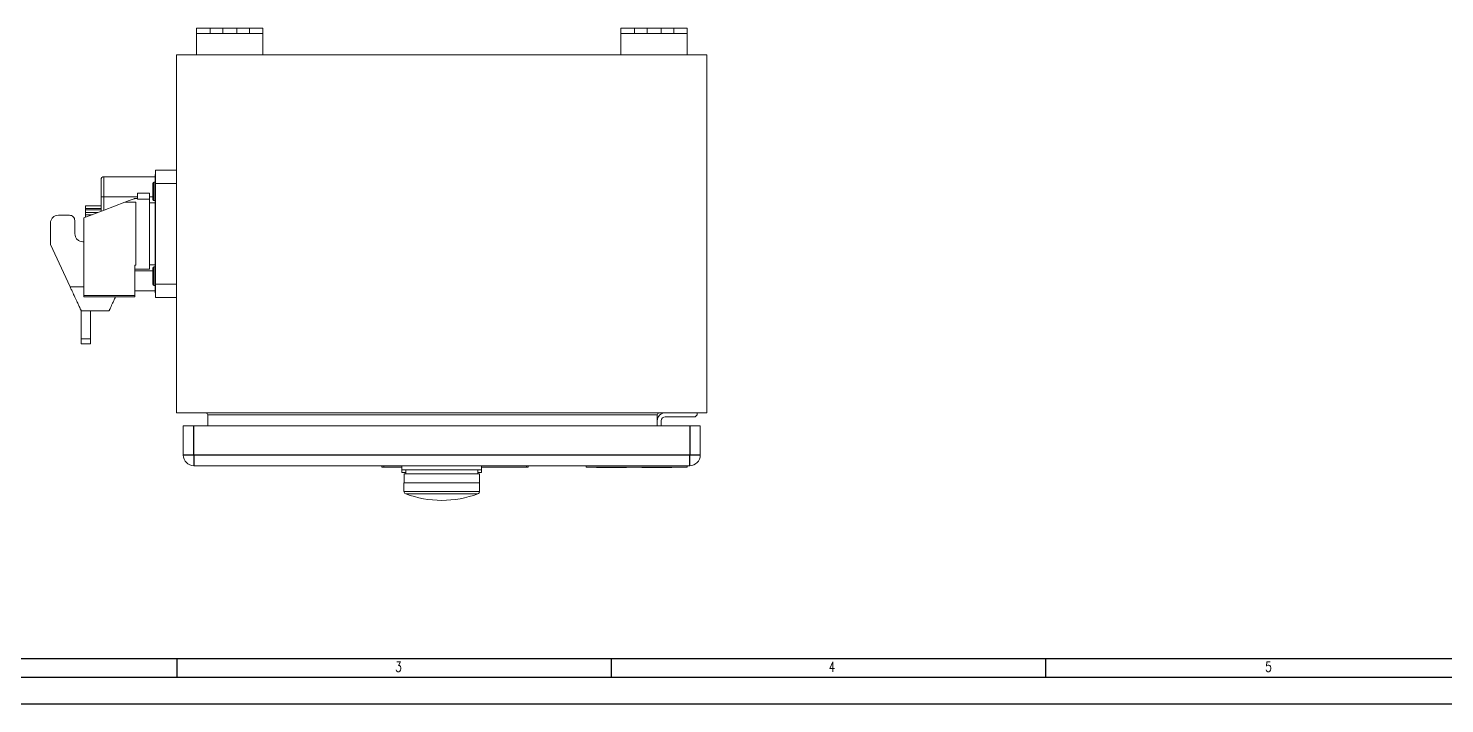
# Model space of a CAD drawing. Extents: x 4137 to 28680, y 2446 to 6814.
# Drawn here: x 4597 to 5131, y 3758 to 4013 of the extents above; entities that cross this region are included whole.
import ezdxf

# ---------------------------------------------------------------- set-up
doc = ezdxf.new("R2010")
doc.units = 0
doc.header["$LTSCALE"] = 0.5
doc.layers.get('0').update_dxf_attribs({"linetype": 'CONTINUOUS'})
doc.layers.add('DIM', color=5, linetype='CONTINUOUS')
doc.layers.add('VOL', color=2, linetype='CONTINUOUS')
doc.styles.get("Standard").update_dxf_attribs({"font": 'simplex.shx'})

msp = doc.modelspace()

# ---------------------------------------------------------------- linework, layer by layer
at = {"color": 7, "linetype": 'Continuous', "lineweight": 15}
for p, q in [((4660.25, 4012.76), (4660.25, 4010.76)), ((4660.25, 4012.76), (4665.4, 4012.76)), ((4665.4, 4012.76), (4665.4, 4010.76)), ((4670.18, 4012.76), (4665.4, 4012.76)), ((4670.18, 4010.76), (4670.18, 4012.76)), ((4670.18, 4012.76), (4675.5, 4012.76)), ((4675.5, 4010.76), (4675.5, 4012.76)), ((4675.5, 4012.76), (4680.27, 4012.76)), ((4680.27, 4010.76), (4680.27, 4012.76)), ((4680.27, 4012.76), (4685.25, 4012.76)), ((4685.25, 4012.76), (4685.25, 4010.76)), ((4820.25, 4012.76), (4820.25, 4010.76)), ((4820.25, 4012.76), (4825.4, 4012.76)), ((4825.4, 4012.76), (4825.4, 4010.76)), ((4830.18, 4012.76), (4825.4, 4012.76)), ((4830.18, 4010.76), (4830.18, 4012.76)), ((4830.18, 4012.76), (4835.5, 4012.76)), ((4835.5, 4010.76), (4835.5, 4012.76)), ((4835.5, 4012.76), (4840.27, 4012.76)), ((4840.27, 4010.76), (4840.27, 4012.76)), ((4840.27, 4012.76), (4845.25, 4012.76)), ((4845.25, 4012.76), (4845.25, 4010.76)), ((4660.51, 4010.76), (4660.25, 4010.76)), ((4660.25, 4010.76), (4660.25, 4002.76)), ((4665.4, 4010.76), (4660.51, 4010.76)), ((4670.18, 4010.76), (4665.4, 4010.76)), ((4675.5, 4010.76), (4670.18, 4010.76)), ((4680.27, 4010.76), (4675.5, 4010.76)), ((4685.16, 4010.76), (4680.27, 4010.76)), ((4685.25, 4010.76), (4685.16, 4010.76)), ((4685.25, 4002.76), (4685.25, 4010.76)), ((4820.51, 4010.76), (4820.25, 4010.76)), ((4820.25, 4010.76), (4820.25, 4002.76)), ((4825.4, 4010.76), (4820.51, 4010.76)), ((4830.18, 4010.76), (4825.4, 4010.76)), ((4835.5, 4010.76), (4830.18, 4010.76)), ((4840.27, 4010.76), (4835.5, 4010.76)), ((4845.16, 4010.76), (4840.27, 4010.76)), ((4845.25, 4010.76), (4845.16, 4010.76)), ((4845.25, 4002.76), (4845.25, 4010.76)), ((4652.75, 4002.76), (4652.75, 3867.76)), ((4852.75, 4002.76), (4652.75, 4002.76)), ((4852.75, 3867.76), (4852.75, 4002.76)), ((4652.75, 3959.26), (4644.75, 3959.26)), ((4644.75, 3954.26), (4644.75, 3959.26)), ((4625.25, 3956.76), (4625.25, 3949.26)), ((4625.25, 3956.76), (4644.65, 3956.76)), ((4643.75, 3948.16), (4643.75, 3954.36)), ((4644.65, 3954.76), (4644.15, 3954.76)), ((4644.65, 3957.56), (4644.65, 3954.06)), ((4644.75, 3957.56), (4644.65, 3957.56)), ((4644.65, 3916.46), (4644.65, 3954.06)), ((4644.75, 3954.26), (4652.75, 3954.26)), ((4644.75, 3916.26), (4644.75, 3954.26)), ((4624.25, 3943.73), (4624.25, 3949.26)), ((4624.25, 3949.26), (4625.25, 3949.26)), ((4638.05, 3948.56), (4636.92, 3948.56)), ((4638.05, 3948.37), (4638.05, 3950.61)), ((4642.55, 3950.61), (4638.05, 3950.61)), ((4642.55, 3948.37), (4638.05, 3948.37)), ((4642.55, 3948.37), (4642.55, 3950.61)), ((4642.55, 3921.96), (4642.55, 3948.37)), ((4644.15, 3947.76), (4644.65, 3947.76)), ((4608.15, 3942.26), (4612.35, 3942.26)), ((4618.35, 3945.76), (4618.36, 3945.76)), ((4618.35, 3944.26), (4618.35, 3944.76)), ((4618.35, 3943.26), (4618.35, 3943.26)), ((4618.35, 3941.49), (4618.35, 3942.43)), ((4618.36, 3945.76), (4618.36, 3945.76)), ((4618.36, 3945.76), (4624.25, 3945.76)), ((4618.36, 3945.76), (4618.36, 3945.76)), ((4618.36, 3944.76), (4618.35, 3944.01)), ((4618.36, 3944.01), (4618.36, 3944.76)), ((4618.36, 3944.76), (4618.36, 3944.26)), ((4618.36, 3943.26), (4618.36, 3943.26)), ((4623.01, 3943.26), (4618.36, 3943.26)), ((4623.01, 3943.26), (4618.36, 3943.26)), ((4618.35, 3943.01), (4618.36, 3943.01)), ((4618.36, 3942.43), (4618.36, 3941.49)), ((4637.35, 3947.15), (4633.21, 3947.15)), ((4637.35, 3947.15), (4637.35, 3923.45)), ((4644.65, 3946.91), (4642.55, 3946.91)), ((4605.15, 3931.18), (4605.15, 3939.26)), ((4614.35, 3940.26), (4614.35, 3935.26)), ((4617.75, 3941.26), (4617.75, 3911.99)), ((4617.35, 3932.26), (4617.75, 3932.26)), ((4612.57, 3915.26), (4605.15, 3931.18)), ((4637.05, 3923.45), (4637.35, 3923.45)), ((4637.05, 3911.99), (4637.05, 3923.45)), ((4637.05, 3921.96), (4642.55, 3921.96)), ((4642.55, 3923.61), (4644.65, 3923.61)), ((4643.75, 3916.16), (4643.75, 3922.36)), ((4644.65, 3922.76), (4644.15, 3922.76)), ((4644.15, 3915.76), (4644.65, 3915.76)), ((4644.65, 3916.46), (4644.65, 3912.96)), ((4652.75, 3916.26), (4644.75, 3916.26)), ((4644.75, 3911.26), (4644.75, 3916.26)), ((4612.64, 3915.12), (4612.77, 3914.84)), ((4617.75, 3911.99), (4637.05, 3911.99)), ((4617.75, 3911.99), (4617.75, 3911.47)), ((4617.75, 3911.47), (4637.05, 3911.47)), ((4644.65, 3913.76), (4637.05, 3913.76)), ((4637.05, 3911.47), (4637.05, 3911.99)), ((4644.65, 3912.96), (4644.75, 3912.96)), ((4644.75, 3911.26), (4652.75, 3911.26)), ((4627.17, 3906.26), (4616.77, 3906.26)), ((4616.77, 3895.62), (4616.77, 3906.26)), ((4620.27, 3895.62), (4620.27, 3906.26)), ((4627.32, 3906.33), (4627.17, 3906.26)), ((4616.77, 3895.62), (4620.27, 3895.62)), ((4616.77, 3893.76), (4620.27, 3893.76)), ((4652.75, 3867.76), (4852.75, 3867.76)), ((4849.05, 3866.96), (4849.05, 3867.76)), ((4655.25, 3862.76), (4655.25, 3851.76)), ((4659.25, 3862.76), (4655.25, 3862.76)), ((4659.25, 3862.76), (4846.25, 3862.76)), ((4834, 3866.96), (4664.5, 3866.96)), ((4664.5, 3862.76), (4664.5, 3866.96)), ((4834, 3866.96), (4834, 3862.76)), ((4834.05, 3864.76), (4834.05, 3862.76)), ((4835.55, 3862.76), (4835.55, 3864.76)), ((4837.05, 3866.26), (4848.35, 3866.26)), ((4850.25, 3862.76), (4846.25, 3862.76)), ((4848.35, 3866.26), (4849.05, 3866.96)), ((4850.25, 3851.76), (4850.25, 3862.76)), ((4659.25, 3847.76), (4846.25, 3847.76)), ((4730.17, 3847.76), (4730.17, 3847.25)), ((4730.84, 3847.25), (4730.17, 3847.25)), ((4730.84, 3847.76), (4730.84, 3847.25)), ((4737.75, 3847.25), (4730.84, 3847.25)), ((4737.75, 3847.76), (4737.75, 3846.26)), ((4747.46, 3846.26), (4737.75, 3846.26)), ((4737.75, 3845.26), (4737.75, 3846.26)), ((4739.18, 3846.26), (4739.18, 3844.76)), ((4758.05, 3846.26), (4747.46, 3846.26)), ((4767.75, 3846.26), (4758.05, 3846.26)), ((4766.33, 3844.76), (4766.33, 3846.26)), ((4767.75, 3847.76), (4767.75, 3846.26)), ((4784.68, 3847.25), (4767.75, 3847.25)), ((4767.75, 3845.26), (4767.75, 3846.26)), ((4784.68, 3847.76), (4784.68, 3847.25)), ((4785.35, 3847.25), (4784.68, 3847.25)), ((4785.35, 3847.25), (4785.35, 3847.76)), ((4807.25, 3847.76), (4807.25, 3847.26)), ((4845.25, 3847.26), (4807.25, 3847.26)), ((4811.05, 3847.26), (4811.05, 3847.16)), ((4822.45, 3847.16), (4811.05, 3847.16)), ((4822.45, 3847.16), (4822.45, 3847.26)), ((4828.15, 3847.26), (4828.15, 3847.16)), ((4839.55, 3847.16), (4828.15, 3847.16)), ((4839.55, 3847.16), (4839.55, 3847.26)), ((4845.25, 3847.76), (4845.25, 3847.26)), ((4739.18, 3845.26), (4737.75, 3845.26)), ((4738.5, 3841.26), (4738.5, 3838.11)), ((4767, 3841.26), (4738.5, 3841.26)), ((4738.51, 3844.76), (4738.51, 3841.26)), ((4766.99, 3844.76), (4738.51, 3844.76)), ((4767.75, 3845.26), (4766.33, 3845.26)), ((4766.99, 3841.26), (4766.99, 3844.76)), ((4767, 3838.11), (4767, 3841.26))]:
    msp.add_line(p, q, dxfattribs=at)
at = {"color": 8, "linetype": 'Continuous', "lineweight": 15}
for p, q in [((4644.15, 3954.76), (4644.15, 3947.76)), ((4644.65, 3954.06), (4644.75, 3954.06)), ((4625.25, 3949.26), (4625.25, 3944.11)), ((4625.25, 3949.26), (4638.05, 3949.26)), ((4642.55, 3949.26), (4643.75, 3949.26)), ((4624.25, 3944.76), (4618.36, 3944.76)), ((4618.36, 3944.76), (4618.36, 3944.76)), ((4624.25, 3944.26), (4618.36, 3944.26)), ((4618.36, 3944.01), (4618.35, 3944.01)), ((4620.84, 3942.43), (4618.36, 3942.43)), ((4643.75, 3921.26), (4637.05, 3921.26)), ((4644.15, 3922.76), (4644.15, 3915.76)), ((4644.75, 3916.46), (4644.65, 3916.46)), ((4612.57, 3915.26), (4617.75, 3915.26)), ((4766.35, 3837.18), (4739.15, 3837.18))]:
    msp.add_line(p, q, dxfattribs=at)
at = {"color": 7, "linetype": 'Continuous'}
for p, q in [((4325.23, 3775.02), (5592.83, 3775.02)), ((4318.23, 3768.02), (5970.23, 3768.02)), ((4298.23, 3758.02), (5980.23, 3758.02))]:
    msp.add_line(p, q, dxfattribs=at)
at = {"color": 7, "linetype": 'Continuous', "lineweight": 15, "flags": 128}
for points in [[(4633.21, 3947.15), (4634.53, 3947.65), (4635.57, 3948.04), (4636.32, 3948.33), (4636.77, 3948.5), (4636.92, 3948.56)], [(4633.21, 3947.15), (4625.48, 3944.2), (4617.75, 3941.26)], [(4618.35, 3944.76), (4618.35, 3944.96), (4618.35, 3945.14), (4618.35, 3945.32), (4618.35, 3945.47), (4618.35, 3945.59), (4618.35, 3945.68), (4618.35, 3945.74), (4618.35, 3945.76)], [(4618.35, 3943.26), (4618.35, 3943.28), (4618.35, 3943.34), (4618.35, 3943.43), (4618.35, 3943.55), (4618.35, 3943.7), (4618.35, 3943.88), (4618.35, 3944.07), (4618.35, 3944.26)], [(4618.35, 3943.01), (4618.35, 3943.04), (4618.35, 3943.1), (4618.35, 3943.19), (4618.35, 3943.31), (4618.35, 3943.46), (4618.35, 3943.64), (4618.35, 3943.82), (4618.35, 3944.01)], [(4618.35, 3943.26), (4618.35, 3943.25), (4618.35, 3943.2), (4618.35, 3943.13), (4618.35, 3943.03), (4618.35, 3942.9), (4618.35, 3942.76), (4618.35, 3942.6), (4618.35, 3942.43)], [(4618.36, 3945.76), (4618.36, 3945.74), (4618.36, 3945.68), (4618.36, 3945.59), (4618.36, 3945.47), (4618.36, 3945.32), (4618.36, 3945.14), (4618.36, 3944.96), (4618.36, 3944.76)], [(4618.36, 3944.76), (4618.36, 3944.96), (4618.36, 3945.14), (4618.36, 3945.32), (4618.36, 3945.47), (4618.36, 3945.59), (4618.36, 3945.68), (4618.36, 3945.74), (4618.36, 3945.76)], [(4618.36, 3945.76), (4618.36, 3945.74), (4618.36, 3945.68), (4618.36, 3945.59), (4618.36, 3945.47), (4618.36, 3945.32), (4618.36, 3945.14), (4618.36, 3944.96), (4618.36, 3944.76)], [(4618.36, 3944.26), (4618.36, 3944.07), (4618.36, 3943.88), (4618.36, 3943.7), (4618.36, 3943.55), (4618.36, 3943.43), (4618.36, 3943.34), (4618.36, 3943.28), (4618.36, 3943.26)], [(4618.36, 3944.01), (4618.36, 3943.82), (4618.36, 3943.64), (4618.36, 3943.46), (4618.36, 3943.31), (4618.36, 3943.19), (4618.36, 3943.1), (4618.36, 3943.04), (4618.36, 3943.01)], [(4618.36, 3942.43), (4618.36, 3942.6), (4618.36, 3942.76), (4618.36, 3942.9), (4618.36, 3943.03), (4618.36, 3943.13), (4618.36, 3943.2), (4618.36, 3943.25), (4618.36, 3943.26)]]:
    msp.add_lwpolyline(points, dxfattribs=at)
at = {"color": 7, "linetype": 'Continuous', "lineweight": 15}
for centre, radius, start, end in [((4625.25, 3955.76), 1, 90, 180), ((4644.15, 3954.36), 0.4, 90, 180), ((4644.15, 3948.16), 0.4, 180, 270), ((4644.15, 3922.36), 0.4, 90, 180), ((4644.15, 3916.16), 0.4, 180, 270), ((4663.7, 3866.96), 0.8, 0, 90), ((4834.8, 3866.96), 0.8, 90, 180), ((4837.05, 3864.76), 3, 90, 180), ((4837.05, 3864.76), 1.5, 90, 180), ((4659.25, 3851.76), 4, 180, 270), ((4846.25, 3851.76), 4, 270, 0), ((4739.5, 3838.11), 1, 180.0187, 249.4165), ((4752.75, 3873.4), 38.69, 249.4165, 270), ((4752.75, 3873.4), 38.69, 270, 290.5835), ((4766, 3838.11), 1, 290.5835, 0.0187)]:
    msp.add_arc(centre, radius, start, end, dxfattribs=at)
for points, knots in [([(4624.25, 3949.26), (4624.25, 3950.11), (4624.25, 3951.81), (4624.25, 3953.96), (4624.25, 3955.47), (4624.25, 3955.66), (4624.25, 3955.76)], [0, 0, 0, 0, 0.25, 0.5, 0.75, 1, 1, 1, 1]), ([(4605.15, 3939.26), (4605.2, 3939.65), (4605.29, 3940.44), (4605.98, 3941.43), (4606.97, 3942.12), (4607.76, 3942.21), (4608.15, 3942.26)], [0, 0, 0, 0, 0.25, 0.5, 0.750001, 1, 1, 1, 1]), ([(4612.35, 3942.26), (4612.61, 3942.23), (4613.14, 3942.17), (4613.8, 3941.71), (4614.26, 3941.04), (4614.32, 3940.52), (4614.35, 3940.26)], [0, 0, 0, 0, 0.25, 0.500001, 0.750001, 1, 1, 1, 1]), ([(4614.35, 3935.26), (4614.4, 3934.87), (4614.49, 3934.08), (4615.18, 3933.09), (4616.17, 3932.39), (4616.96, 3932.3), (4617.35, 3932.26)], [0, 0, 0, 0, 0.249999, 0.499999, 0.749998, 1, 1, 1, 1]), ([(4616.77, 3906.26), (4616.75, 3906.29), (4616.72, 3906.37), (4616.45, 3906.95), (4616.11, 3907.68), (4615.77, 3908.41), (4615.45, 3909.09), (4615.07, 3909.9), (4614.62, 3910.87), (4614.16, 3911.87), (4613.67, 3912.9), (4613.16, 3914.01), (4612.78, 3914.82), (4612.57, 3915.26)], [0, 0, 0, 0, 0.123485, 0.2497094, 0.3705494, 0.4348736, 0.4998427, 0.5779277, 0.6613773, 0.7498939, 0.8190889, 0.9025817, 1, 1, 1, 1]), ([(4629.72, 3911.47), (4629.61, 3911.22), (4629.27, 3910.5), (4628.76, 3909.41), (4628.22, 3908.25), (4627.79, 3907.32), (4627.47, 3906.63), (4627.37, 3906.43), (4627.33, 3906.33)], [0, 0, 0, 0, 0.091832, 0.272394, 0.455835, 0.636024, 0.819103, 1, 1, 1, 1]), ([(4616.77, 3893.76), (4616.77, 3893.79), (4616.77, 3893.84), (4616.77, 3894.26), (4616.77, 3894.88), (4616.77, 3895.37), (4616.77, 3895.62)], [0, 0, 0, 0, 0.25, 0.500001, 0.75, 1, 1, 1, 1]), ([(4620.27, 3893.76), (4620.27, 3893.79), (4620.27, 3893.84), (4620.27, 3894.26), (4620.27, 3894.88), (4620.27, 3895.37), (4620.27, 3895.62)], [0, 0, 0, 0, 0.25, 0.500001, 0.75, 1, 1, 1, 1]), ([(4767, 3838.11), (4766.95, 3838.11), (4766.84, 3838.11), (4765.99, 3838.11), (4764.68, 3838.11), (4762.89, 3838.11), (4760.72, 3838.11), (4758.24, 3838.11), (4755.55, 3838.11), (4752.75, 3838.11), (4749.95, 3838.11), (4747.26, 3838.11), (4744.78, 3838.11), (4742.61, 3838.11), (4740.82, 3838.11), (4739.51, 3838.11), (4738.66, 3838.11), (4738.55, 3838.11), (4738.5, 3838.11)], [0, 0, 0, 0, 0.0624997, 0.125, 0.1875001, 0.25, 0.3125, 0.3750001, 0.4375, 0.5, 0.5625, 0.6249999, 0.6875, 0.75, 0.8124999, 0.875, 0.9375003, 1, 1, 1, 1])]:
    msp.add_open_spline(points, degree=3, knots=knots, dxfattribs=at)
at = {"layer": 'DIM', "color": 7, "linetype": 'Continuous'}
for p, q in [((4652.83, 3775.02), (4652.83, 3768.02)), ((4816.63, 3775.02), (4816.63, 3768.02)), ((4980.43, 3775.02), (4980.43, 3768.02))]:
    msp.add_line(p, q, dxfattribs=at)
at = {"layer": 'VOL'}
for p, q in [((4659.25, 3851.76), (4659.25, 3862.76)), ((4846.25, 3862.76), (4846.25, 3851.76)), ((4659.25, 3851.76), (4655.25, 3851.76)), ((4846.25, 3851.76), (4659.25, 3851.76)), ((4659.25, 3851.76), (4659.25, 3847.76)), ((4850.25, 3851.76), (4846.25, 3851.76)), ((4846.25, 3847.76), (4846.25, 3851.76))]:
    msp.add_line(p, q, dxfattribs=at)

# ---------------------------------------------------------------- texts
at = {"layer": 'DIM', "color": 7, "width": 0.75}
for s, p in [('3', (4735.24, 3770.09)), ('4', (4898.73, 3770.09)), ('5', (5063.35, 3770.09))]:
    msp.add_text(s, height=3.7, dxfattribs=at).set_placement(p)

doc.saveas('drawing.dxf')
